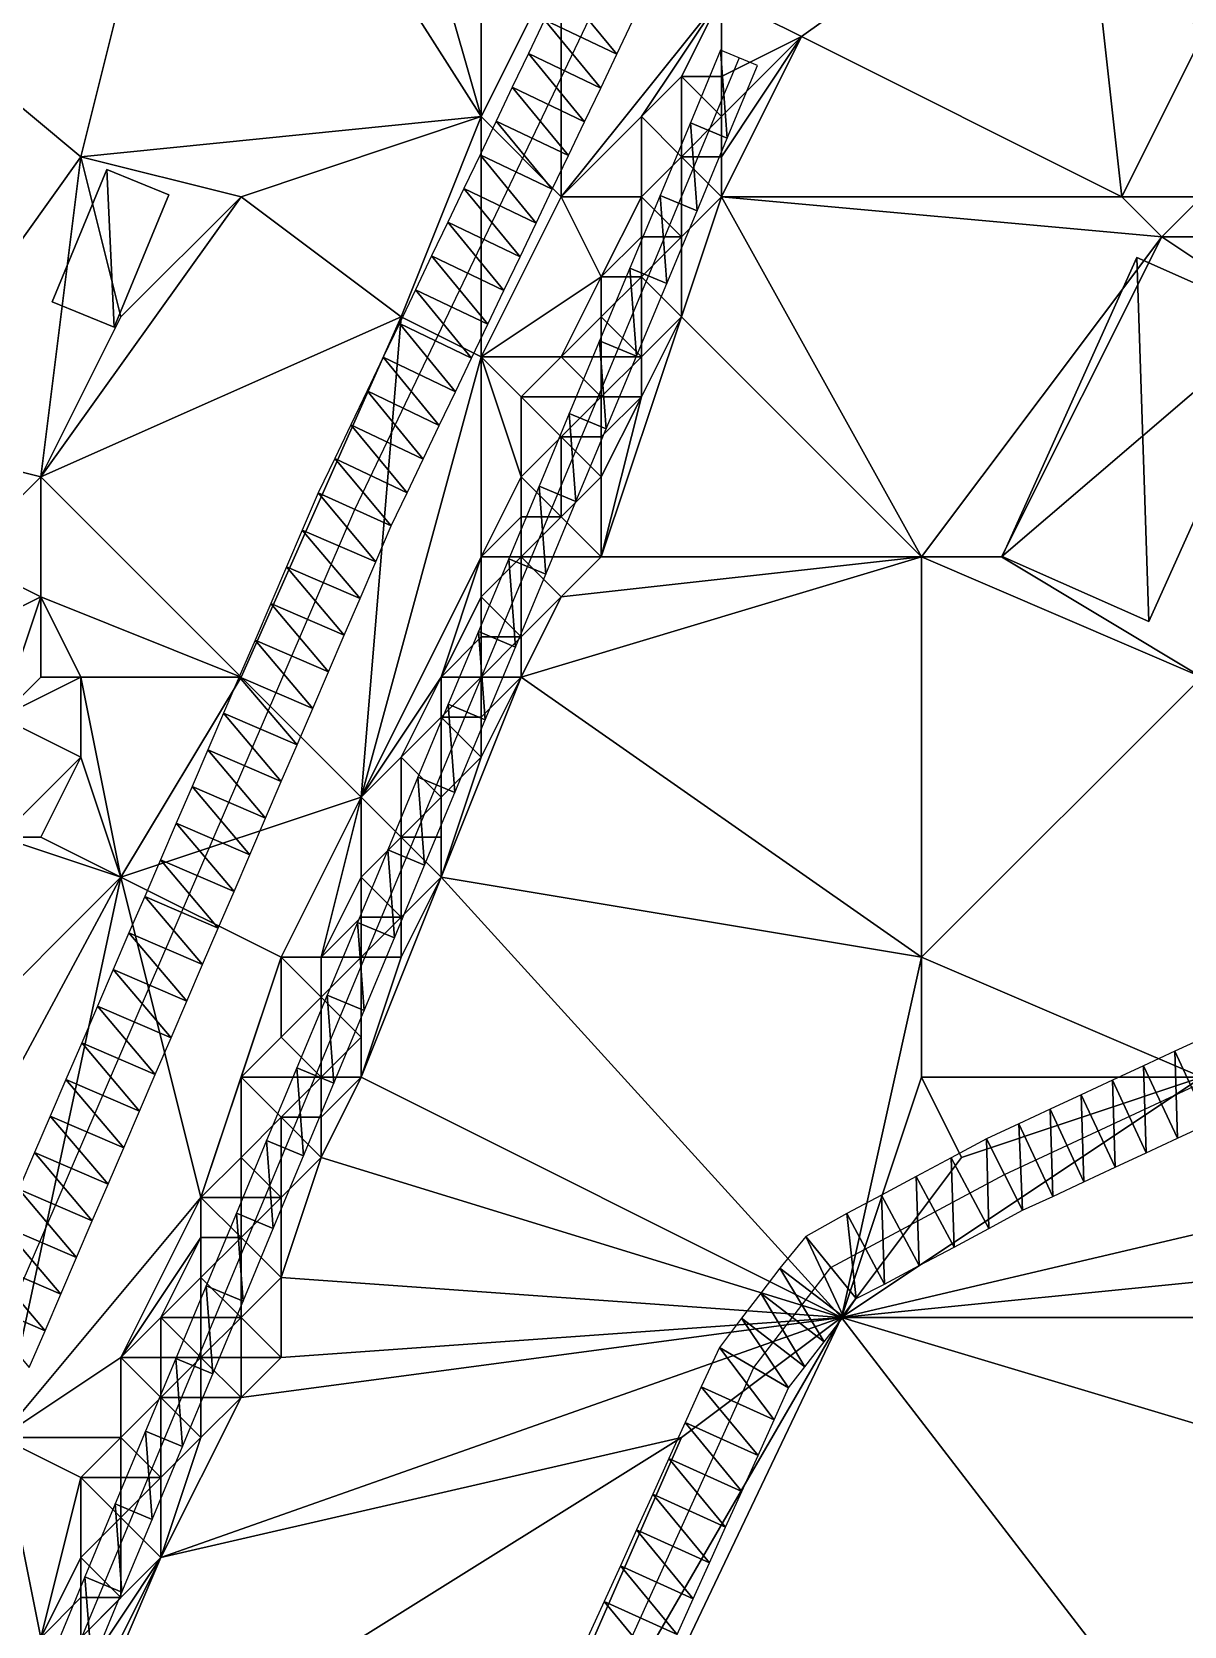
# Model space of a CAD drawing. Header units: metres. Extents: x -1103 to 901, y -902 to 905.
# Drawn here: x -818.4 to -760.9, y -527.4 to -447.8 of the extents above; entities that cross this region are included whole.
import ezdxf

# ---------------------------------------------------------------- set-up
doc = ezdxf.new("R2010")
doc.units = ezdxf.units.M
for name, color, linetype in [('OSM_BUILDING_FOOTPRINTS', 7, 'CONTINUOUS'), ('OSM_BUILDING_ROOFS', 1, 'CONTINUOUS'), ('OSM_BUILDING_WALLS', 8, 'CONTINUOUS'), ('OSM_ROAD_AXES', 2, 'CONTINUOUS'), ('OSM_ROAD_SURFACE', 9, 'CONTINUOUS'), ('OSM_TERRAIN', 3, 'CONTINUOUS'), ('OSM_WATER_SURFACE', 5, 'CONTINUOUS'), ('OSM_WATERWAYS', 5, 'CONTINUOUS')]:
    doc.layers.add(name, color=color, linetype=linetype)

msp = doc.modelspace()

# ---------------------------------------------------------------- linework, layer by layer
at = {"layer": 'OSM_BUILDING_FOOTPRINTS'}
for points in [[(-817.427, -461.255, 12.135), (-814.696, -454.641, 12.135), (-811.601, -455.902, 12.135), (-814.332, -462.527, 12.135), (-817.427, -461.255, 12.135)], [(-763.253, -459.042, 7.863), (-769.973, -473.972, 7.863), (-762.645, -477.223, 7.863), (-755.935, -462.293, 7.863), (-763.253, -459.042, 7.863)]]:
    msp.add_polyline3d(points, close=True, dxfattribs=at)
at = {"layer": 'OSM_BUILDING_ROOFS'}
for points in [[(-814.696, -454.641, 22.135), (-817.427, -461.255, 22.135), (-814.332, -462.527, 22.135)], [(-814.696, -454.641, 22.135), (-814.332, -462.527, 22.135), (-811.601, -455.902, 22.135)], [(-762.645, -477.223, 13.063), (-763.253, -459.042, 13.063), (-769.973, -473.972, 13.063)], [(-762.645, -477.223, 13.063), (-755.935, -462.293, 13.063), (-763.253, -459.042, 13.063)]]:
    msp.add_3dface(points, dxfattribs=at)
at = {"layer": 'OSM_BUILDING_WALLS'}
for points in [[(-814.696, -454.641, 12.135), (-817.427, -461.255, 12.135), (-817.427, -461.255, 22.135)], [(-814.696, -454.641, 12.135), (-817.427, -461.255, 22.135), (-814.696, -454.641, 22.135)], [(-811.601, -455.902, 12.135), (-814.696, -454.641, 12.135), (-814.696, -454.641, 22.135)], [(-811.601, -455.902, 12.135), (-814.696, -454.641, 22.135), (-811.601, -455.902, 22.135)], [(-814.332, -462.527, 12.135), (-811.601, -455.902, 12.135), (-811.601, -455.902, 22.135)], [(-814.332, -462.527, 12.135), (-811.601, -455.902, 22.135), (-814.332, -462.527, 22.135)], [(-763.253, -459.042, 7.863), (-769.973, -473.972, 7.863), (-769.973, -473.972, 13.063)], [(-763.253, -459.042, 7.863), (-769.973, -473.972, 13.063), (-763.253, -459.042, 13.063)], [(-755.935, -462.293, 7.863), (-763.253, -459.042, 7.863), (-763.253, -459.042, 13.063)], [(-755.935, -462.293, 7.863), (-763.253, -459.042, 13.063), (-755.935, -462.293, 13.063)], [(-817.427, -461.255, 12.135), (-814.332, -462.527, 12.135), (-814.332, -462.527, 22.135)], [(-817.427, -461.255, 12.135), (-814.332, -462.527, 22.135), (-817.427, -461.255, 22.135)], [(-762.645, -477.223, 7.863), (-755.935, -462.293, 7.863), (-755.935, -462.293, 13.063)], [(-762.645, -477.223, 7.863), (-755.935, -462.293, 13.063), (-762.645, -477.223, 13.063)], [(-769.973, -473.972, 7.863), (-762.645, -477.223, 7.863), (-762.645, -477.223, 13.063)], [(-769.973, -473.972, 7.863), (-762.645, -477.223, 13.063), (-769.973, -473.972, 13.063)]]:
    msp.add_3dface(points, dxfattribs=at)
at = {"layer": 'OSM_ROAD_AXES'}
for points in [[(-948.427, -865.939, 8.473), (-922.021, -833.325, 8.829), (-893.47, -795.625, 6.975), (-880.526, -775.597, 7.109), (-873.64, -762.569, 7.6), (-868.899, -750.858, 7.93), (-868.49, -741.004, 7.928), (-870.855, -731.648, 7.959), (-876.637, -717.946, 7.888), (-882.285, -704.919, 8.307), (-889.36, -689.127, 10.197), (-889.769, -675.966, 11.913), (-888.354, -662.684, 13.155), (-877.334, -641.661, 13.81), (-873.013, -622.861, 13.837), (-834.58, -546.631, 13.143), (-802.316, -471.628, 12.716), (-790.224, -446.336, 12.431), (-777.866, -420.469, 10.624), (-763.619, -389.116, 12.794)], [(-830.257, -618.625, 8.452), (-818.397, -594.029, 7.624), (-800.17, -553.829, 10.037), (-782.375, -514.503, 11.375), (-778.528, -509.505, 11.412), (-769.851, -504.86, 10.944), (-758.952, -499.783, 10.325)]]:
    msp.add_polyline3d(points, dxfattribs=at)
at = {"layer": 'OSM_ROAD_SURFACE'}
for points in [[(-789.226, -448.885, 12.352), (-792.028, -445.473, 12.749), (-792.834, -447.159, 12.781)], [(-789.226, -448.885, 12.352), (-788.419, -447.198, 12.209), (-792.028, -445.473, 12.749)], [(-790.032, -450.571, 12.494), (-792.834, -447.159, 12.781), (-793.64, -448.845, 12.812)], [(-790.032, -450.571, 12.494), (-789.226, -448.885, 12.352), (-792.834, -447.159, 12.781)], [(-790.838, -452.257, 12.637), (-793.64, -448.845, 12.812), (-794.447, -450.532, 12.844)], [(-790.838, -452.257, 12.637), (-790.032, -450.571, 12.494), (-793.64, -448.845, 12.812)], [(-791.644, -453.943, 12.779), (-794.447, -450.532, 12.844), (-795.253, -452.218, 12.875)], [(-791.644, -453.943, 12.779), (-790.838, -452.257, 12.637), (-794.447, -450.532, 12.844)], [(-792.45, -455.629, 12.859), (-795.253, -452.218, 12.875), (-796.059, -453.904, 12.893)], [(-792.45, -455.629, 12.859), (-791.644, -453.943, 12.779), (-795.253, -452.218, 12.875)], [(-793.256, -457.315, 12.874), (-796.059, -453.904, 12.893), (-796.865, -455.59, 12.905)], [(-793.256, -457.315, 12.874), (-792.45, -455.629, 12.859), (-796.059, -453.904, 12.893)], [(-794.062, -459.001, 12.888), (-796.865, -455.59, 12.905), (-797.671, -457.276, 12.918)], [(-794.062, -459.001, 12.888), (-793.256, -457.315, 12.874), (-796.865, -455.59, 12.905)], [(-794.869, -460.688, 12.902), (-797.671, -457.276, 12.918), (-798.477, -458.962, 12.93)], [(-794.869, -460.688, 12.902), (-794.062, -459.001, 12.888), (-797.671, -457.276, 12.918)], [(-795.675, -462.374, 12.917), (-798.477, -458.962, 12.93), (-799.284, -460.648, 12.943)], [(-795.675, -462.374, 12.917), (-794.869, -460.688, 12.902), (-798.477, -458.962, 12.93)], [(-796.481, -464.06, 12.922), (-799.284, -460.648, 12.943), (-800.09, -462.335, 12.947)], [(-796.481, -464.06, 12.922), (-795.675, -462.374, 12.917), (-799.284, -460.648, 12.943)], [(-797.287, -465.746, 12.882), (-800.09, -462.335, 12.947), (-800.896, -464.021, 12.922)], [(-797.287, -465.746, 12.882), (-796.481, -464.06, 12.922), (-800.09, -462.335, 12.947)], [(-798.093, -467.432, 12.841), (-800.896, -464.021, 12.922), (-801.702, -465.707, 12.899)], [(-798.093, -467.432, 12.841), (-797.287, -465.746, 12.882), (-800.896, -464.021, 12.922)], [(-798.899, -469.118, 12.801), (-801.702, -465.707, 12.899), (-802.508, -467.393, 12.876)], [(-798.899, -469.118, 12.801), (-798.093, -467.432, 12.841), (-801.702, -465.707, 12.899)], [(-799.706, -470.804, 12.76), (-802.508, -467.393, 12.876), (-803.314, -469.079, 12.853)], [(-799.706, -470.804, 12.76), (-798.899, -469.118, 12.801), (-802.508, -467.393, 12.876)], [(-800.494, -472.453, 12.721), (-803.314, -469.079, 12.853), (-804.138, -470.802, 12.829)], [(-800.494, -472.453, 12.721), (-799.706, -470.804, 12.76), (-803.314, -469.079, 12.853)], [(-801.266, -474.248, 12.684), (-804.138, -470.802, 12.829), (-804.94, -472.667, 12.799)], [(-801.266, -474.248, 12.684), (-800.494, -472.453, 12.721), (-804.138, -470.802, 12.829)], [(-802.053, -476.077, 12.655), (-804.94, -472.667, 12.799), (-805.727, -474.496, 12.768)], [(-802.053, -476.077, 12.655), (-801.266, -474.248, 12.684), (-804.94, -472.667, 12.799)], [(-802.84, -477.906, 12.625), (-805.727, -474.496, 12.768), (-806.514, -476.326, 12.738)], [(-802.84, -477.906, 12.625), (-802.053, -476.077, 12.655), (-805.727, -474.496, 12.768)], [(-803.627, -479.736, 12.596), (-806.514, -476.326, 12.738), (-807.301, -478.155, 12.708)], [(-803.627, -479.736, 12.596), (-802.84, -477.906, 12.625), (-806.514, -476.326, 12.738)], [(-804.414, -481.565, 12.567), (-807.301, -478.155, 12.708), (-808.088, -479.984, 12.678)], [(-804.414, -481.565, 12.567), (-803.627, -479.736, 12.596), (-807.301, -478.155, 12.708)], [(-805.2, -483.394, 12.553), (-808.088, -479.984, 12.678), (-808.875, -481.814, 12.711)], [(-805.2, -483.394, 12.553), (-804.414, -481.565, 12.567), (-808.088, -479.984, 12.678)], [(-805.987, -485.224, 12.589), (-808.875, -481.814, 12.711), (-809.662, -483.643, 12.748)], [(-805.987, -485.224, 12.589), (-805.2, -483.394, 12.553), (-808.875, -481.814, 12.711)], [(-806.774, -487.053, 12.625), (-809.662, -483.643, 12.748), (-810.449, -485.472, 12.784)], [(-806.774, -487.053, 12.625), (-805.987, -485.224, 12.589), (-809.662, -483.643, 12.748)], [(-807.561, -488.882, 12.666), (-810.449, -485.472, 12.784), (-811.236, -487.302, 12.82)], [(-807.561, -488.882, 12.666), (-806.774, -487.053, 12.625), (-810.449, -485.472, 12.784)], [(-808.348, -490.712, 12.709), (-811.236, -487.302, 12.82), (-812.023, -489.131, 12.856)], [(-808.348, -490.712, 12.709), (-807.561, -488.882, 12.666), (-811.236, -487.302, 12.82)], [(-809.135, -492.541, 12.751), (-812.023, -489.131, 12.856), (-812.81, -490.96, 12.898)], [(-809.135, -492.541, 12.751), (-808.348, -490.712, 12.709), (-812.023, -489.131, 12.856)], [(-809.922, -494.37, 12.791), (-812.81, -490.96, 12.898), (-813.597, -492.79, 12.937)], [(-809.922, -494.37, 12.791), (-809.135, -492.541, 12.751), (-812.81, -490.96, 12.898)], [(-810.709, -496.2, 12.83), (-813.597, -492.79, 12.937), (-814.383, -494.619, 12.975)], [(-810.709, -496.2, 12.83), (-809.922, -494.37, 12.791), (-813.597, -492.79, 12.937)], [(-811.496, -498.029, 12.87), (-814.383, -494.619, 12.975), (-815.17, -496.448, 13.013)], [(-811.496, -498.029, 12.87), (-810.709, -496.2, 12.83), (-814.383, -494.619, 12.975)], [(-812.283, -499.858, 12.908), (-815.17, -496.448, 13.013), (-815.957, -498.278, 13.053)], [(-812.283, -499.858, 12.908), (-811.496, -498.029, 12.87), (-815.17, -496.448, 13.013)], [(-813.07, -501.688, 12.947), (-815.957, -498.278, 13.053), (-816.744, -500.107, 13.095)], [(-813.07, -501.688, 12.947), (-812.283, -499.858, 12.908), (-815.957, -498.278, 13.053)], [(-759.665, -502.322, 10.385), (-760.006, -498.083, 10.389), (-761.354, -498.696, 10.526)], [(-762.779, -503.772, 10.557), (-762.911, -499.421, 10.672), (-764.468, -500.146, 10.794)], [(-761.222, -503.047, 10.471), (-761.354, -498.696, 10.526), (-762.911, -499.421, 10.672)], [(-762.779, -503.772, 10.557), (-761.222, -503.047, 10.471), (-762.911, -499.421, 10.672)], [(-761.222, -503.047, 10.471), (-759.665, -502.322, 10.385), (-761.354, -498.696, 10.526)], [(-813.857, -503.517, 12.985), (-816.744, -500.107, 13.095), (-817.531, -501.936, 13.136)], [(-813.857, -503.517, 12.985), (-813.07, -501.688, 12.947), (-816.744, -500.107, 13.095)], [(-764.336, -504.497, 10.644), (-764.468, -500.146, 10.794), (-766.025, -500.871, 10.878)], [(-764.336, -504.497, 10.644), (-762.779, -503.772, 10.557), (-764.468, -500.146, 10.794)], [(-765.893, -505.222, 10.73), (-766.025, -500.871, 10.878), (-767.582, -501.596, 10.961)], [(-765.893, -505.222, 10.73), (-764.336, -504.497, 10.644), (-766.025, -500.871, 10.878)], [(-767.45, -505.948, 10.816), (-767.582, -501.596, 10.961), (-769.139, -502.322, 11.045)], [(-767.45, -505.948, 10.816), (-765.893, -505.222, 10.73), (-767.582, -501.596, 10.961)], [(-814.644, -505.346, 13.023), (-817.531, -501.936, 13.136), (-818.318, -503.766, 13.178)], [(-814.644, -505.346, 13.023), (-813.857, -503.517, 12.985), (-817.531, -501.936, 13.136)], [(-768.953, -506.647, 10.899), (-769.139, -502.322, 11.045), (-770.749, -503.073, 11.131)], [(-768.953, -506.647, 10.899), (-767.45, -505.948, 10.816), (-769.139, -502.322, 11.045)], [(-770.643, -507.552, 10.993), (-770.749, -503.073, 11.131), (-772.53, -504.025, 11.234)], [(-770.643, -507.552, 10.993), (-768.953, -506.647, 10.899), (-770.749, -503.073, 11.131)], [(-815.431, -507.176, 13.062), (-818.318, -503.766, 13.178), (-819.105, -505.595, 13.22)], [(-815.431, -507.176, 13.062), (-814.644, -505.346, 13.023), (-818.318, -503.766, 13.178)], [(-772.378, -508.481, 11.089), (-772.53, -504.025, 11.234), (-774.266, -504.954, 11.386)], [(-772.378, -508.481, 11.089), (-770.643, -507.552, 10.993), (-772.53, -504.025, 11.234)], [(-774.113, -509.41, 11.185), (-774.266, -504.954, 11.386), (-776.001, -505.883, 11.531)], [(-774.113, -509.41, 11.185), (-772.378, -508.481, 11.089), (-774.266, -504.954, 11.386)], [(-816.218, -509.005, 13.1), (-819.105, -505.595, 13.22), (-819.892, -507.424, 13.261)], [(-816.218, -509.005, 13.1), (-815.431, -507.176, 13.062), (-819.105, -505.595, 13.22)], [(-775.849, -510.339, 11.286), (-776.001, -505.883, 11.531), (-777.737, -506.812, 11.507)], [(-775.849, -510.339, 11.286), (-774.113, -509.41, 11.185), (-776.001, -505.883, 11.531)], [(-777.271, -511.06, 11.371), (-777.737, -506.812, 11.507), (-779.785, -507.949, 11.516)], [(-777.271, -511.06, 11.371), (-775.849, -510.339, 11.286), (-777.737, -506.812, 11.507)], [(-817.004, -510.834, 13.138), (-819.892, -507.424, 13.261), (-820.679, -509.254, 13.303)], [(-817.004, -510.834, 13.138), (-816.218, -509.005, 13.1), (-819.892, -507.424, 13.261)], [(-777.905, -511.974, 11.394), (-779.785, -507.949, 11.516), (-781.075, -509.535, 11.526)], [(-777.905, -511.974, 11.394), (-777.271, -511.06, 11.371), (-779.785, -507.949, 11.516)], [(-817.791, -512.664, 13.176), (-820.679, -509.254, 13.303), (-821.466, -511.083, 13.345)], [(-817.791, -512.664, 13.176), (-817.004, -510.834, 13.138), (-820.679, -509.254, 13.303)], [(-778.866, -513.224, 11.366), (-781.075, -509.535, 11.526), (-782.036, -510.784, 11.551)], [(-778.866, -513.224, 11.366), (-777.905, -511.974, 11.394), (-781.075, -509.535, 11.526)], [(-818.578, -514.493, 13.215), (-817.791, -512.664, 13.176), (-821.466, -511.083, 13.345)], [(-779.828, -514.473, 11.333), (-782.036, -510.784, 11.551), (-782.998, -512.034, 11.615)], [(-779.828, -514.473, 11.333), (-778.866, -513.224, 11.366), (-782.036, -510.784, 11.551)], [(-780.647, -515.511, 11.307), (-782.998, -512.034, 11.615), (-784.103, -513.496, 11.622)], [(-780.647, -515.511, 11.307), (-779.828, -514.473, 11.333), (-782.998, -512.034, 11.615)], [(-781.361, -517.115, 11.258), (-784.103, -513.496, 11.622), (-785.006, -515.466, 11.504)], [(-781.361, -517.115, 11.258), (-780.647, -515.511, 11.307), (-784.103, -513.496, 11.622)], [(-782.17, -518.903, 11.205), (-785.006, -515.466, 11.504), (-785.815, -517.254, 11.354)], [(-782.17, -518.903, 11.205), (-781.361, -517.115, 11.258), (-785.006, -515.466, 11.504)], [(-782.979, -520.691, 11.152), (-785.815, -517.254, 11.354), (-786.624, -519.041, 11.26)], [(-782.979, -520.691, 11.152), (-782.17, -518.903, 11.205), (-785.815, -517.254, 11.354)], [(-783.788, -522.478, 11.1), (-786.624, -519.041, 11.26), (-787.432, -520.829, 11.207)], [(-783.788, -522.478, 11.1), (-782.979, -520.691, 11.152), (-786.624, -519.041, 11.26)], [(-784.597, -524.266, 11.048), (-787.432, -520.829, 11.207), (-788.241, -522.617, 11.155)], [(-784.597, -524.266, 11.048), (-783.788, -522.478, 11.1), (-787.432, -520.829, 11.207)], [(-785.406, -526.053, 10.997), (-788.241, -522.617, 11.155), (-789.05, -524.404, 11.103)], [(-785.406, -526.053, 10.997), (-784.597, -524.266, 11.048), (-788.241, -522.617, 11.155)], [(-786.215, -527.841, 10.945), (-789.05, -524.404, 11.103), (-789.859, -526.192, 11.051)], [(-786.215, -527.841, 10.945), (-785.406, -526.053, 10.997), (-789.05, -524.404, 11.103)], [(-787.024, -529.628, 10.893), (-789.859, -526.192, 11.051), (-790.668, -527.979, 10.999)], [(-787.024, -529.628, 10.893), (-786.215, -527.841, 10.945), (-789.859, -526.192, 11.051)]]:
    msp.add_3dface(points, dxfattribs=at)
at = {"layer": 'OSM_TERRAIN'}
for points in [[(-828, -444, 16.408), (-816, -454, 14.284), (-810, -430, 14.972)], [(-816, -454, 14.284), (-796, -452, 12.836), (-810, -430, 14.972)], [(-796, -452, 12.836), (-800, -438, 13.419), (-810, -430, 14.972)], [(-760, -448, 8.492), (-754, -434, 7.766), (-766, -438, 8.973)], [(-796, -452, 12.836), (-796, -442, 12.87), (-800, -438, 13.419)], [(-780, -448, 10.985), (-766, -438, 8.973), (-784, -446, 11.46)], [(-764, -456, 9.509), (-766, -438, 8.973), (-780, -448, 10.985)], [(-766, -438, 8.973), (-764, -456, 9.509), (-760, -448, 8.492)], [(-796, -452, 12.836), (-792, -444, 12.684), (-796, -442, 12.87)], [(-826, -468, 14.471), (-816, -454, 14.284), (-828, -444, 16.408)], [(-796, -452, 12.836), (-792, -456, 12.806), (-792, -444, 12.684)], [(-792, -456, 12.806), (-784, -446, 11.46), (-792, -444, 12.684)], [(-788, -452, 12.221), (-784, -446, 11.46), (-792, -456, 12.806)], [(-788, -452, 12.221), (-786, -450, 11.841), (-784, -446, 11.46)], [(-786, -450, 11.841), (-784, -450, 10.858), (-784, -446, 11.46)], [(-784, -450, 10.858), (-780, -448, 10.985), (-784, -446, 11.46)], [(-784, -456, 11.643), (-764, -456, 9.509), (-780, -448, 10.985)], [(-784, -456, 11.643), (-780, -448, 10.985), (-784, -454, 10.985)], [(-784, -454, 10.985), (-780, -448, 10.985), (-784, -452, 10.892)], [(-784, -452, 10.892), (-780, -448, 10.985), (-784, -450, 10.858)], [(-764, -456, 9.509), (-760, -456, 8.153), (-760, -448, 8.492)], [(-786, -454, 10.928), (-786, -450, 11.841), (-788, -452, 12.221)], [(-786, -454, 10.928), (-784, -452, 10.892), (-786, -450, 11.841)], [(-784, -452, 10.892), (-784, -450, 10.858), (-786, -450, 11.841)], [(-808, -456, 13.81), (-796, -452, 12.836), (-816, -454, 14.284)], [(-800, -462, 12.903), (-796, -452, 12.836), (-808, -456, 13.81)], [(-800, -462, 12.903), (-796, -464, 12.876), (-796, -452, 12.836)], [(-796, -464, 12.876), (-792, -456, 12.806), (-796, -452, 12.836)], [(-792, -456, 12.806), (-788, -456, 12.013), (-788, -452, 12.221)], [(-788, -456, 12.013), (-786, -454, 10.928), (-788, -452, 12.221)], [(-786, -454, 10.928), (-784, -454, 10.985), (-784, -452, 10.892)], [(-826, -468, 14.471), (-818, -470, 13.677), (-816, -454, 14.284)], [(-818, -470, 13.677), (-814, -462, 14.176), (-816, -454, 14.284)], [(-816, -454, 14.284), (-814, -462, 14.176), (-808, -456, 13.81)], [(-786, -458, 10.964), (-786, -454, 10.928), (-788, -456, 12.013)], [(-786, -458, 10.964), (-784, -456, 11.643), (-786, -454, 10.928)], [(-784, -456, 11.643), (-784, -454, 10.985), (-786, -454, 10.928)], [(-814, -462, 14.176), (-818, -470, 13.677), (-808, -456, 13.81)], [(-818, -470, 13.677), (-800, -462, 12.903), (-808, -456, 13.81)], [(-796, -464, 12.876), (-790, -460, 12.393), (-792, -456, 12.806)], [(-790, -460, 12.393), (-788, -456, 12.013), (-792, -456, 12.806)], [(-790, -460, 12.393), (-788, -458, 11.057), (-788, -456, 12.013)], [(-788, -458, 11.057), (-786, -458, 10.964), (-788, -456, 12.013)], [(-774, -474, 10.877), (-784, -456, 11.643), (-786, -462, 11.952)], [(-786, -462, 11.952), (-784, -456, 11.643), (-786, -458, 10.964)], [(-774, -474, 10.877), (-762, -458, 9.67), (-784, -456, 11.643)], [(-784, -456, 11.643), (-762, -458, 9.67), (-764, -456, 9.509)], [(-762, -458, 9.67), (-760, -456, 8.153), (-764, -456, 9.509)], [(-762, -458, 9.67), (-758, -458, 8.762), (-760, -456, 8.153)], [(-788, -460, 10.981), (-788, -458, 11.057), (-790, -460, 12.393)], [(-788, -460, 10.981), (-786, -462, 11.952), (-786, -458, 10.964)], [(-788, -460, 10.981), (-786, -458, 10.964), (-788, -458, 11.057)], [(-774, -474, 10.877), (-770, -474, 9.972), (-762, -458, 9.67)], [(-770, -474, 9.972), (-756, -462, 9.917), (-762, -458, 9.67)], [(-756, -462, 9.917), (-758, -458, 8.762), (-762, -458, 9.67)], [(-796, -464, 12.876), (-792, -464, 12.433), (-790, -460, 12.393)], [(-792, -464, 12.433), (-790, -462, 11.535), (-790, -460, 12.393)], [(-790, -462, 11.535), (-788, -464, 11.306), (-788, -460, 10.981)], [(-790, -462, 11.535), (-788, -460, 10.981), (-790, -460, 12.393)], [(-788, -464, 11.306), (-786, -462, 11.952), (-788, -460, 10.981)], [(-808, -480, 12.621), (-800, -462, 12.903), (-818, -470, 13.677)], [(-808, -480, 12.621), (-802, -486, 12.366), (-800, -462, 12.903)], [(-802, -486, 12.366), (-796, -464, 12.876), (-800, -462, 12.903)], [(-792, -464, 12.433), (-790, -464, 11.072), (-790, -462, 11.535)], [(-774, -474, 10.877), (-786, -462, 11.952), (-790, -474, 11.865)], [(-790, -474, 11.865), (-786, -462, 11.952), (-788, -466, 12.01)], [(-790, -464, 11.072), (-788, -464, 11.306), (-790, -462, 11.535)], [(-788, -466, 12.01), (-786, -462, 11.952), (-788, -464, 11.306)], [(-770, -474, 9.972), (-760, -480, 10.18), (-756, -462, 9.917)], [(-802, -486, 12.366), (-796, -474, 12.221), (-796, -464, 12.876)], [(-796, -464, 12.876), (-796, -474, 12.221), (-794, -470, 12.306)], [(-794, -470, 12.306), (-794, -466, 12.505), (-796, -464, 12.876)], [(-794, -466, 12.505), (-792, -464, 12.433), (-796, -464, 12.876)], [(-794, -466, 12.505), (-790, -466, 11.101), (-792, -464, 12.433)], [(-790, -466, 11.101), (-790, -464, 11.072), (-792, -464, 12.433)], [(-790, -466, 11.101), (-788, -466, 12.01), (-788, -464, 11.306)], [(-790, -466, 11.101), (-788, -464, 11.306), (-790, -464, 11.072)], [(-794, -470, 12.306), (-792, -468, 11.12), (-794, -466, 12.505)], [(-792, -468, 11.12), (-790, -466, 11.101), (-794, -466, 12.505)], [(-792, -468, 11.12), (-790, -468, 11.118), (-790, -466, 11.101)], [(-790, -474, 11.865), (-788, -466, 12.01), (-790, -470, 11.748)], [(-790, -470, 11.748), (-788, -466, 12.01), (-790, -468, 11.118)], [(-790, -468, 11.118), (-788, -466, 12.01), (-790, -466, 11.101)], [(-822, -474, 14.587), (-818, -470, 13.677), (-826, -468, 14.471)], [(-792, -472, 11.13), (-792, -468, 11.12), (-794, -470, 12.306)], [(-792, -472, 11.13), (-790, -470, 11.748), (-792, -468, 11.12)], [(-790, -470, 11.748), (-790, -468, 11.118), (-792, -468, 11.12)], [(-822, -474, 14.587), (-818, -476, 13.324), (-818, -470, 13.677)], [(-818, -476, 13.324), (-808, -480, 12.621), (-818, -470, 13.677)], [(-796, -474, 12.221), (-794, -472, 11.378), (-794, -470, 12.306)], [(-794, -472, 11.378), (-792, -472, 11.13), (-794, -470, 12.306)], [(-792, -472, 11.13), (-790, -474, 11.865), (-790, -470, 11.748)], [(-794, -474, 11.131), (-794, -472, 11.378), (-796, -474, 12.221)], [(-794, -474, 11.131), (-792, -472, 11.13), (-794, -472, 11.378)], [(-794, -474, 11.131), (-790, -474, 11.865), (-792, -472, 11.13)], [(-822, -478, 14.5), (-818, -476, 13.324), (-822, -474, 14.587)], [(-798, -480, 12.004), (-796, -474, 12.221), (-802, -486, 12.366)], [(-798, -480, 12.004), (-796, -476, 11.682), (-796, -474, 12.221)], [(-794, -478, 11.203), (-794, -474, 11.131), (-796, -476, 11.682)], [(-796, -476, 11.682), (-794, -474, 11.131), (-796, -474, 12.221)], [(-774, -494, 11.671), (-774, -474, 10.877), (-794, -480, 11.831)], [(-794, -478, 11.203), (-792, -476, 11.93), (-794, -474, 11.131)], [(-792, -476, 11.93), (-794, -480, 11.831), (-774, -474, 10.877)], [(-792, -476, 11.93), (-790, -474, 11.865), (-794, -474, 11.131)], [(-792, -476, 11.93), (-774, -474, 10.877), (-790, -474, 11.865)], [(-774, -494, 11.671), (-760, -480, 10.18), (-774, -474, 10.877)], [(-760, -480, 10.18), (-770, -474, 9.972), (-774, -474, 10.877)], [(-820, -482, 15.017), (-818, -476, 13.324), (-822, -478, 14.5)], [(-820, -482, 15.017), (-818, -480, 14.248), (-818, -476, 13.324)], [(-816, -480, 13.319), (-808, -480, 12.621), (-818, -476, 13.324)], [(-818, -480, 14.248), (-816, -480, 13.319), (-818, -476, 13.324)], [(-798, -480, 12.004), (-796, -478, 11.138), (-796, -476, 11.682)], [(-796, -478, 11.138), (-794, -478, 11.203), (-796, -476, 11.682)], [(-794, -480, 11.831), (-792, -476, 11.93), (-794, -478, 11.203)], [(-796, -480, 11.149), (-796, -478, 11.138), (-798, -480, 12.004)], [(-796, -480, 11.149), (-794, -480, 11.831), (-794, -478, 11.203)], [(-796, -480, 11.149), (-794, -478, 11.203), (-796, -478, 11.138)], [(-820, -482, 15.017), (-816, -484, 13.061), (-816, -480, 13.319)], [(-820, -482, 15.017), (-816, -480, 13.319), (-818, -480, 14.248)], [(-814, -490, 12.893), (-816, -480, 13.319), (-816, -484, 13.061)], [(-814, -490, 12.893), (-808, -480, 12.621), (-816, -480, 13.319)], [(-814, -490, 12.893), (-802, -486, 12.366), (-808, -480, 12.621)], [(-802, -486, 12.366), (-800, -484, 12.261), (-798, -480, 12.004)], [(-800, -484, 12.261), (-798, -482, 11.244), (-798, -480, 12.004)], [(-774, -494, 11.671), (-794, -480, 11.831), (-798, -490, 12.155)], [(-796, -484, 11.652), (-798, -490, 12.155), (-794, -480, 11.831)], [(-798, -482, 11.244), (-796, -482, 11.159), (-796, -480, 11.149)], [(-798, -482, 11.244), (-796, -480, 11.149), (-798, -480, 12.004)], [(-796, -484, 11.652), (-794, -480, 11.831), (-796, -482, 11.159)], [(-796, -482, 11.159), (-794, -480, 11.831), (-796, -480, 11.149)], [(-760, -500, 10.355), (-760, -480, 10.18), (-774, -494, 11.671)], [(-820, -488, 13.734), (-816, -484, 13.061), (-820, -482, 15.017)], [(-798, -486, 11.197), (-798, -482, 11.244), (-800, -484, 12.261)], [(-798, -486, 11.197), (-796, -484, 11.652), (-798, -482, 11.244)], [(-796, -484, 11.652), (-796, -482, 11.159), (-798, -482, 11.244)], [(-820, -488, 13.734), (-818, -488, 13.23), (-816, -484, 13.061)], [(-818, -488, 13.23), (-814, -490, 12.893), (-816, -484, 13.061)], [(-802, -486, 12.366), (-800, -488, 11.243), (-800, -484, 12.261)], [(-800, -488, 11.243), (-798, -486, 11.197), (-800, -484, 12.261)], [(-798, -486, 11.197), (-798, -490, 12.155), (-796, -484, 11.652)], [(-814, -490, 12.893), (-806, -494, 12.577), (-802, -486, 12.366)], [(-806, -494, 12.577), (-804, -494, 12.472), (-802, -486, 12.366)], [(-804, -494, 12.472), (-802, -490, 12.04), (-802, -486, 12.366)], [(-802, -490, 12.04), (-800, -488, 11.243), (-802, -486, 12.366)], [(-800, -488, 11.243), (-798, -488, 11.442), (-798, -486, 11.197)], [(-798, -488, 11.442), (-798, -490, 12.155), (-798, -486, 11.197)], [(-822, -498, 13.431), (-814, -490, 12.893), (-820, -488, 13.734)], [(-820, -488, 13.734), (-814, -490, 12.893), (-818, -488, 13.23)], [(-802, -490, 12.04), (-800, -492, 11.308), (-800, -488, 11.243)], [(-800, -492, 11.308), (-798, -490, 12.155), (-800, -488, 11.243)], [(-798, -490, 12.155), (-798, -488, 11.442), (-800, -488, 11.243)], [(-820, -518, 13.235), (-814, -490, 12.893), (-828, -516, 13.623)], [(-814, -490, 12.893), (-822, -498, 13.431), (-828, -516, 13.623)], [(-820, -518, 13.235), (-810, -506, 12.788), (-814, -490, 12.893)], [(-814, -490, 12.893), (-810, -506, 12.788), (-806, -494, 12.577)], [(-804, -494, 12.472), (-802, -492, 11.323), (-802, -490, 12.04)], [(-778, -512, 11.349), (-798, -490, 12.155), (-802, -500, 12.366)], [(-802, -500, 12.366), (-798, -490, 12.155), (-800, -494, 11.973)], [(-802, -492, 11.323), (-800, -492, 11.308), (-802, -490, 12.04)], [(-800, -494, 11.973), (-798, -490, 12.155), (-800, -492, 11.308)], [(-778, -512, 11.349), (-774, -494, 11.671), (-798, -490, 12.155)], [(-802, -494, 11.359), (-802, -492, 11.323), (-804, -494, 12.472)], [(-802, -494, 11.359), (-800, -494, 11.973), (-800, -492, 11.308)], [(-802, -494, 11.359), (-800, -492, 11.308), (-802, -492, 11.323)], [(-810, -506, 12.788), (-808, -500, 12.682), (-806, -494, 12.577)], [(-808, -500, 12.682), (-806, -498, 12.577), (-806, -494, 12.577)], [(-806, -498, 12.577), (-804, -496, 11.664), (-806, -494, 12.577)], [(-804, -496, 11.664), (-804, -494, 12.472), (-806, -494, 12.577)], [(-802, -498, 11.785), (-802, -494, 11.359), (-804, -496, 11.664)], [(-804, -496, 11.664), (-802, -494, 11.359), (-804, -494, 12.472)], [(-802, -498, 11.785), (-802, -500, 12.366), (-802, -494, 11.359)], [(-802, -500, 12.366), (-800, -494, 11.973), (-802, -494, 11.359)], [(-778, -512, 11.349), (-774, -500, 11.61), (-774, -494, 11.671)], [(-774, -494, 11.671), (-774, -500, 11.61), (-760, -500, 10.355)], [(-804, -500, 11.486), (-804, -496, 11.664), (-806, -498, 12.577)], [(-804, -500, 11.486), (-802, -498, 11.785), (-804, -496, 11.664)], [(-808, -500, 12.682), (-804, -500, 11.486), (-806, -498, 12.577)], [(-804, -500, 11.486), (-802, -500, 12.366), (-802, -498, 11.785)], [(-808, -504, 12.523), (-808, -500, 12.682), (-810, -506, 12.788)], [(-808, -504, 12.523), (-806, -502, 11.535), (-808, -500, 12.682)], [(-806, -502, 11.535), (-804, -500, 11.486), (-808, -500, 12.682)], [(-806, -502, 11.535), (-804, -502, 11.585), (-804, -500, 11.486)], [(-778, -512, 11.349), (-802, -500, 12.366), (-804, -504, 12.322)], [(-804, -504, 12.322), (-802, -500, 12.366), (-804, -502, 11.585)], [(-804, -502, 11.585), (-802, -500, 12.366), (-804, -500, 11.486)], [(-778, -512, 11.349), (-744, -504, 9.465), (-760, -500, 10.355)], [(-778, -512, 11.349), (-772, -504, 11.122), (-774, -500, 11.61)], [(-778, -512, 11.349), (-760, -500, 10.355), (-772, -504, 11.122)], [(-772, -504, 11.122), (-760, -500, 10.355), (-774, -500, 11.61)], [(-806, -506, 11.594), (-806, -502, 11.535), (-808, -504, 12.523)], [(-806, -506, 11.594), (-804, -504, 12.322), (-806, -502, 11.535)], [(-804, -504, 12.322), (-804, -502, 11.585), (-806, -502, 11.535)], [(-810, -506, 12.788), (-808, -506, 11.699), (-808, -504, 12.523)], [(-808, -506, 11.699), (-806, -506, 11.594), (-808, -504, 12.523)], [(-778, -512, 11.349), (-804, -504, 12.322), (-806, -510, 12.577)], [(-806, -510, 12.577), (-804, -504, 12.322), (-806, -506, 11.594)], [(-778, -512, 11.349), (-738, -508, 9.332), (-744, -504, 9.465)], [(-820, -518, 13.235), (-814, -514, 12.958), (-810, -506, 12.788)], [(-814, -514, 12.958), (-810, -508, 12.788), (-810, -506, 12.788)], [(-810, -508, 12.788), (-808, -508, 11.625), (-810, -506, 12.788)], [(-808, -508, 11.625), (-808, -506, 11.699), (-810, -506, 12.788)], [(-808, -508, 11.625), (-806, -510, 12.577), (-806, -506, 11.594)], [(-808, -508, 11.625), (-806, -506, 11.594), (-808, -506, 11.699)], [(-814, -514, 12.958), (-812, -512, 12.893), (-810, -508, 12.788)], [(-812, -512, 12.893), (-810, -510, 12.097), (-810, -508, 12.788)], [(-810, -510, 12.097), (-808, -512, 11.874), (-808, -508, 11.625)], [(-810, -510, 12.097), (-808, -508, 11.625), (-810, -508, 12.788)], [(-808, -512, 11.874), (-806, -510, 12.577), (-808, -508, 11.625)], [(-778, -512, 11.349), (-714, -512, 8.229), (-738, -508, 9.332)], [(-812, -512, 12.893), (-810, -512, 11.647), (-810, -510, 12.097)], [(-810, -512, 11.647), (-808, -512, 11.874), (-810, -510, 12.097)], [(-808, -512, 11.874), (-806, -514, 12.541), (-806, -510, 12.577)], [(-806, -514, 12.541), (-778, -512, 11.349), (-806, -510, 12.577)], [(-814, -514, 12.958), (-812, -514, 12.501), (-812, -512, 12.893)], [(-786, -518, 11.231), (-778, -512, 11.349), (-812, -524, 12.421)], [(-812, -524, 12.421), (-778, -512, 11.349), (-808, -516, 12.6)], [(-812, -514, 12.501), (-810, -514, 11.648), (-812, -512, 12.893)], [(-810, -514, 11.648), (-810, -512, 11.647), (-812, -512, 12.893)], [(-810, -514, 11.648), (-808, -514, 12.634), (-808, -512, 11.874)], [(-810, -514, 11.648), (-808, -512, 11.874), (-810, -512, 11.647)], [(-808, -514, 12.634), (-806, -514, 12.541), (-808, -512, 11.874)], [(-806, -514, 12.541), (-808, -516, 12.6), (-778, -512, 11.349)], [(-800, -550, 10.269), (-798, -554, 10.137), (-778, -512, 11.349)], [(-800, -550, 10.269), (-778, -512, 11.349), (-786, -518, 11.231)], [(-798, -554, 10.137), (-758, -538, 9.036), (-778, -512, 11.349)], [(-758, -538, 9.036), (-698, -536, 6), (-778, -512, 11.349)], [(-698, -536, 6), (-714, -512, 8.229), (-778, -512, 11.349)], [(-814, -518, 12.845), (-814, -514, 12.958), (-820, -518, 13.235)], [(-814, -518, 12.845), (-812, -516, 11.635), (-814, -514, 12.958)], [(-812, -516, 11.635), (-812, -514, 12.501), (-814, -514, 12.958)], [(-812, -516, 11.635), (-810, -516, 11.64), (-810, -514, 11.648)], [(-812, -516, 11.635), (-810, -514, 11.648), (-812, -514, 12.501)], [(-810, -516, 11.64), (-808, -516, 12.6), (-810, -514, 11.648)], [(-808, -516, 12.6), (-808, -514, 12.634), (-810, -514, 11.648)], [(-808, -516, 12.6), (-806, -514, 12.541), (-808, -514, 12.634)], [(-812, -520, 11.599), (-812, -516, 11.635), (-814, -518, 12.845)], [(-812, -520, 11.599), (-810, -518, 12.31), (-812, -516, 11.635)], [(-812, -524, 12.421), (-808, -516, 12.6), (-810, -518, 12.31)], [(-810, -518, 12.31), (-810, -516, 11.64), (-812, -516, 11.635)], [(-810, -518, 12.31), (-808, -516, 12.6), (-810, -516, 11.64)], [(-826, -534, 12.823), (-818, -528, 12.374), (-820, -518, 13.235)], [(-820, -518, 13.235), (-818, -528, 12.374), (-816, -520, 12.844)], [(-816, -520, 12.844), (-814, -518, 12.845), (-820, -518, 13.235)], [(-800, -550, 10.269), (-786, -518, 11.231), (-818, -538, 12.025)], [(-818, -538, 12.025), (-786, -518, 11.231), (-812, -524, 12.421)], [(-816, -520, 12.844), (-814, -520, 11.871), (-814, -518, 12.845)], [(-814, -520, 11.871), (-812, -520, 11.599), (-814, -518, 12.845)], [(-812, -520, 11.599), (-812, -524, 12.421), (-810, -518, 12.31)], [(-818, -528, 12.374), (-816, -524, 12.133), (-816, -520, 12.844)], [(-816, -524, 12.133), (-814, -522, 11.571), (-816, -520, 12.844)], [(-814, -522, 11.571), (-814, -520, 11.871), (-816, -520, 12.844)], [(-814, -522, 11.571), (-812, -520, 11.599), (-814, -520, 11.871)], [(-814, -522, 11.571), (-812, -524, 12.421), (-812, -520, 11.599)], [(-816, -524, 12.133), (-814, -526, 11.546), (-814, -522, 11.571)], [(-814, -526, 11.546), (-812, -524, 12.421), (-814, -522, 11.571)], [(-818, -538, 12.025), (-812, -524, 12.421), (-816, -532, 11.8)], [(-818, -528, 12.374), (-816, -526, 11.473), (-816, -524, 12.133)], [(-816, -532, 11.8), (-812, -524, 12.421), (-816, -530, 11.394)], [(-816, -530, 11.394), (-812, -524, 12.421), (-816, -528, 11.433)], [(-816, -528, 11.433), (-812, -524, 12.421), (-814, -526, 11.546)], [(-816, -526, 11.473), (-814, -526, 11.546), (-816, -524, 12.133)], [(-816, -528, 11.433), (-816, -526, 11.473), (-818, -528, 12.374)], [(-816, -528, 11.433), (-814, -526, 11.546), (-816, -526, 11.473)]]:
    msp.add_3dface(points, dxfattribs=at)
at = {"layer": 'OSM_WATER_SURFACE'}
for points in [[(-784.039, -448.672, 11.636), (-785.552, -452.304, 11.708), (-783.705, -453.073, 11.708)], [(-784.039, -448.672, 11.636), (-783.705, -453.073, 11.708), (-782.193, -449.441, 11.636)], [(-785.552, -452.304, 11.708), (-787.064, -455.937, 11.754), (-785.217, -456.705, 11.754)], [(-785.552, -452.304, 11.708), (-785.217, -456.705, 11.754), (-783.705, -453.073, 11.708)], [(-787.064, -455.937, 11.754), (-788.576, -459.569, 11.781), (-786.73, -460.338, 11.781)], [(-787.064, -455.937, 11.754), (-786.73, -460.338, 11.781), (-785.217, -456.705, 11.754)], [(-788.576, -459.569, 11.781), (-790.088, -463.201, 11.872), (-788.242, -463.97, 11.872)], [(-788.576, -459.569, 11.781), (-788.242, -463.97, 11.872), (-786.73, -460.338, 11.781)], [(-790.088, -463.201, 11.872), (-791.6, -466.834, 11.916), (-789.754, -467.602, 11.916)], [(-790.088, -463.201, 11.872), (-789.754, -467.602, 11.916), (-788.242, -463.97, 11.872)], [(-791.6, -466.834, 11.916), (-793.113, -470.466, 11.929), (-791.266, -471.235, 11.929)], [(-791.6, -466.834, 11.916), (-791.266, -471.235, 11.929), (-789.754, -467.602, 11.916)], [(-793.113, -470.466, 11.929), (-794.625, -474.099, 11.931), (-792.778, -474.867, 11.931)], [(-793.113, -470.466, 11.929), (-792.778, -474.867, 11.931), (-791.266, -471.235, 11.929)], [(-794.625, -474.099, 11.931), (-796.137, -477.731, 11.938), (-794.291, -478.5, 11.938)], [(-794.625, -474.099, 11.931), (-794.291, -478.5, 11.938), (-792.778, -474.867, 11.931)], [(-796.137, -477.731, 11.938), (-797.649, -481.363, 11.959), (-795.803, -482.132, 11.959)], [(-796.137, -477.731, 11.938), (-795.803, -482.132, 11.959), (-794.291, -478.5, 11.938)], [(-797.649, -481.363, 11.959), (-799.161, -484.996, 11.997), (-797.315, -485.764, 11.997)], [(-797.649, -481.363, 11.959), (-797.315, -485.764, 11.997), (-795.803, -482.132, 11.959)], [(-799.161, -484.996, 11.997), (-800.673, -488.628, 12.055), (-798.827, -489.397, 12.055)], [(-799.161, -484.996, 11.997), (-798.827, -489.397, 12.055), (-797.315, -485.764, 11.997)], [(-800.673, -488.628, 12.055), (-802.186, -492.26, 12.129), (-800.339, -493.029, 12.129)], [(-800.673, -488.628, 12.055), (-800.339, -493.029, 12.129), (-798.827, -489.397, 12.055)], [(-802.186, -492.26, 12.129), (-803.698, -495.893, 12.207), (-801.851, -496.661, 12.207)], [(-802.186, -492.26, 12.129), (-801.851, -496.661, 12.207), (-800.339, -493.029, 12.129)], [(-803.698, -495.893, 12.207), (-805.21, -499.525, 12.287), (-803.364, -500.294, 12.287)], [(-803.698, -495.893, 12.207), (-803.364, -500.294, 12.287), (-801.851, -496.661, 12.207)], [(-805.21, -499.525, 12.287), (-806.722, -503.158, 12.36), (-804.876, -503.926, 12.36)], [(-805.21, -499.525, 12.287), (-804.876, -503.926, 12.36), (-803.364, -500.294, 12.287)], [(-806.722, -503.158, 12.36), (-808.234, -506.79, 12.417), (-806.388, -507.559, 12.417)], [(-806.722, -503.158, 12.36), (-806.388, -507.559, 12.417), (-804.876, -503.926, 12.36)], [(-808.234, -506.79, 12.417), (-809.747, -510.422, 12.447), (-807.9, -511.191, 12.447)], [(-808.234, -506.79, 12.417), (-807.9, -511.191, 12.447), (-806.388, -507.559, 12.417)], [(-809.747, -510.422, 12.447), (-811.259, -514.055, 12.449), (-809.412, -514.823, 12.449)], [(-809.747, -510.422, 12.447), (-809.412, -514.823, 12.449), (-807.9, -511.191, 12.447)], [(-811.259, -514.055, 12.449), (-812.771, -517.687, 12.423), (-810.925, -518.456, 12.423)], [(-811.259, -514.055, 12.449), (-810.925, -518.456, 12.423), (-809.412, -514.823, 12.449)], [(-812.771, -517.687, 12.423), (-814.283, -521.319, 12.371), (-812.437, -522.088, 12.371)], [(-812.771, -517.687, 12.423), (-812.437, -522.088, 12.371), (-810.925, -518.456, 12.423)], [(-814.283, -521.319, 12.371), (-815.795, -524.952, 12.296), (-813.949, -525.72, 12.296)], [(-814.283, -521.319, 12.371), (-813.949, -525.72, 12.296), (-812.437, -522.088, 12.371)], [(-815.795, -524.952, 12.296), (-817.308, -528.584, 12.211), (-815.461, -529.353, 12.211)], [(-815.795, -524.952, 12.296), (-815.461, -529.353, 12.211), (-813.949, -525.72, 12.296)]]:
    msp.add_3dface(points, dxfattribs=at)
at = {"layer": 'OSM_WATERWAYS'}
msp.add_polyline3d([(-783.116, -449.056, 10.962), (-846.628, -601.616, 10.862), (-865.297, -639.604, 12.75), (-884.883, -666.046, 12.53), (-882.219, -695.474, 9.395)], dxfattribs=at)

doc.saveas('drawing.dxf')
